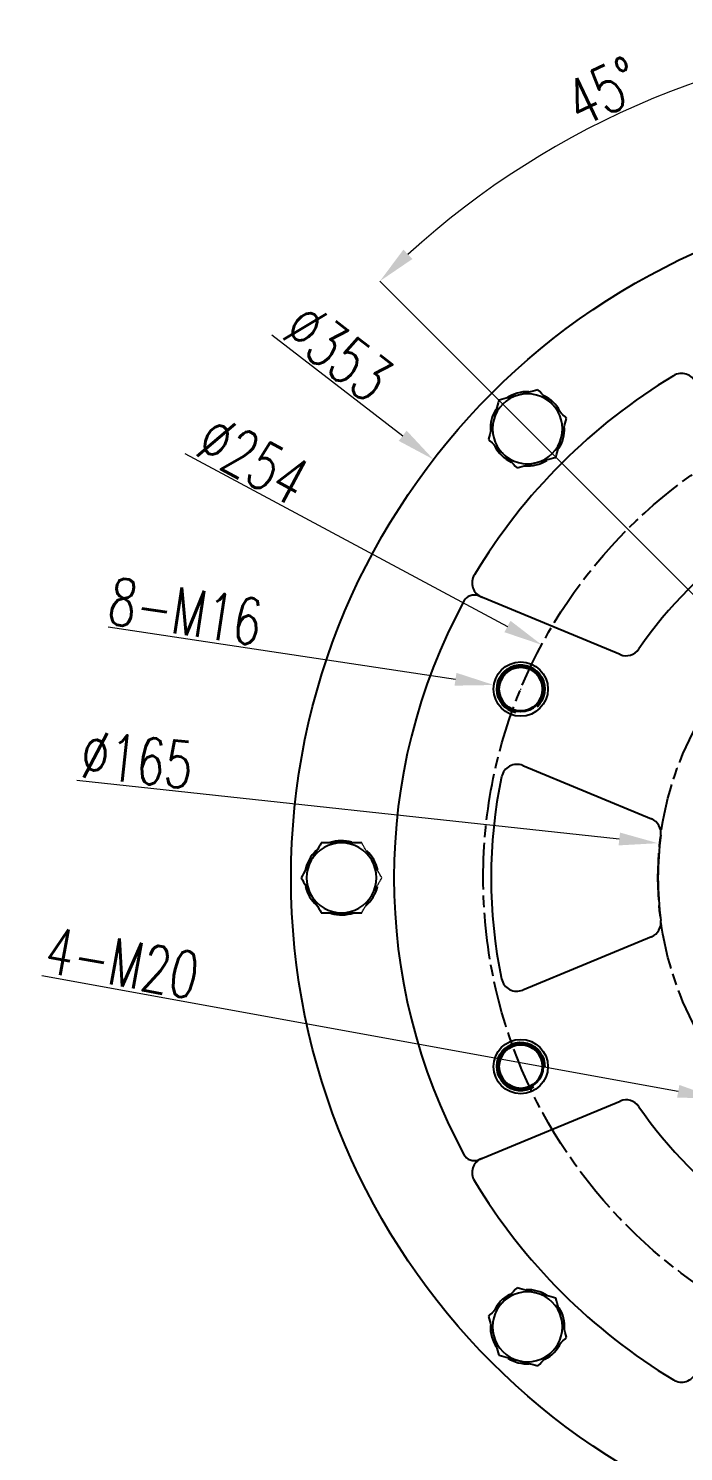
# Model space of a CAD drawing. Header units: millimetres. Extents: x 2104 to 4053, y 855 to 2233.
# Drawn here: x 3052.9 to 3221.6, y 1450.2 to 1816.7 of the extents above; entities that cross this region are included whole.
import ezdxf

# ---------------------------------------------------------------- set-up
doc = ezdxf.new("R2010")
doc.units = ezdxf.units.MM
doc.linetypes.add('AM_ISO08W050', pattern=[18, 12, -1.5, 3, -1.5])
for name, color, linetype, lineweight in [('AM_5', 3, 'Continuous', 25), ('AM_7', 4, 'AM_ISO08W050', 25), ('粗实线', 7, 'Continuous', 40)]:
    doc.layers.add(name, color=color, linetype=linetype, lineweight=lineweight)
doc.styles.add('SLDTEXTSTYLE1', font='txt.shx', dxfattribs={"width": 0.7, "bigfont": 'gbcbig.shx'})
doc.dimstyles.new('SLDDIMSTYLE12$2', dxfattribs={"dimtxt": 12, "dimasz": 10, "dimexe": 0, "dimexo": 0.0625, "dimgap": 0.875, "dimtad": 1, "dimdec": 1, "dimlfac": 1.8, "dimrnd": 1e-09, "dimzin": 12, "dimdsep": 46, "dimtxsty": 'SLDTEXTSTYLE1', "dimcen": 0.09, "dimdle": 8.16, "dimclrd": 3, "dimclre": 3, "dimadec": 0, "dimazin": 3, "dimtfac": 1, "dimtdec": 1, "dimtofl": 0, "dimtmove": 0, "dimatfit": 3, "dimfxl": 0, "dimfrac": 2, "dimtolj": 1, "dimlwd": 5, "dimlwe": 5, "dimarcsym": 0})
doc.dimstyles.new('SLDDIMSTYLE12$3', dxfattribs={"dimtxt": 12, "dimasz": 10, "dimexe": 0, "dimexo": 0.0625, "dimgap": 0.875, "dimtad": 1, "dimdec": 1, "dimlfac": 1.8, "dimrnd": 1e-09, "dimzin": 12, "dimdsep": 46, "dimtxsty": 'SLDTEXTSTYLE1', "dimcen": 0.09, "dimdle": 8.16, "dimclrd": 3, "dimclre": 3, "dimadec": 0, "dimazin": 3, "dimtfac": 1, "dimtdec": 1, "dimtofl": 0, "dimtmove": 0, "dimatfit": 3, "dimfxl": 0, "dimfrac": 2, "dimtolj": 1, "dimlwd": 5, "dimlwe": 5, "dimarcsym": 0})

# ---------------------------------------------------------------- blocks, each defined once
blk = doc.blocks.new('*D47')
at = {"layer": 'AM_5', "color": 3, "linetype": 'Continuous', "lineweight": 5, "transparency": 16777216}
blk.add_line((3115.56, 1737.75), (3149.27, 1711.78), dxfattribs=at)
at = {"layer": 'AM_5', "color": 3, "lineweight": 5, "transparency": 16777216}
for p, q in [((3296.92, 1597.96), (3297.1, 1597.96)), ((3297.01, 1597.87), (3297.01, 1598.05))]:
    blk.add_line(p, q, dxfattribs=at)
at = {"layer": 'AM_5', "color": 3, "transparency": 16777216}
blk.add_solid([(3150.28, 1713.1), (3148.25, 1710.46), (3157.19, 1705.68)], dxfattribs=at)
at = {"layer": 'Defpoints', "color": 0, "transparency": 16777216}
for p in [(3157.19, 1705.68), (3436.83, 1490.24)]:
    blk.add_point(p, dxfattribs=at)
at = {"layer": 'AM_5', "color": 0, "transparency": 16777216, "insert": (3132.65, 1733.26), "char_height": 12, "attachment_point": 5, "rotation": 322.3888, "style": 'SLDTEXTSTYLE1'}
blk.add_mtext('\\A1;∅353', dxfattribs=at)
blk = doc.blocks.new('*D48')
at = {"layer": 'AM_5', "color": 3, "linetype": 'Continuous', "lineweight": 5, "transparency": 16777216}
blk.add_line((3093.15, 1707.19), (3176.25, 1662.66), dxfattribs=at)
at = {"layer": 'AM_5', "color": 3, "lineweight": 5, "transparency": 16777216}
for p, q in [((3296.92, 1597.96), (3297.1, 1597.96)), ((3297.01, 1597.87), (3297.01, 1598.05))]:
    blk.add_line(p, q, dxfattribs=at)
at = {"layer": 'AM_5', "color": 3, "transparency": 16777216}
blk.add_solid([(3177.04, 1664.13), (3175.46, 1661.2), (3185.07, 1657.94)], dxfattribs=at)
at = {"layer": 'Defpoints', "color": 0, "transparency": 16777216}
for p in [(3185.07, 1657.94), (3408.95, 1537.97)]:
    blk.add_point(p, dxfattribs=at)
at = {"layer": 'AM_5', "color": 0, "transparency": 16777216, "insert": (3110.74, 1705.57), "char_height": 12, "attachment_point": 5, "rotation": 331.8155, "style": 'SLDTEXTSTYLE1'}
blk.add_mtext('\\A1;∅254', dxfattribs=at)
blk = doc.blocks.new('*D49')
at = {"layer": 'AM_5', "color": 3, "linetype": 'Continuous', "lineweight": 5, "transparency": 16777216}
blk.add_line((3073.4, 1662.54), (3162.86, 1649.09), dxfattribs=at)
at = {"layer": 'AM_5', "color": 3, "lineweight": 5, "transparency": 16777216}
for p, q in [((3179.58, 1646.56), (3179.76, 1646.56)), ((3179.67, 1646.47), (3179.67, 1646.65))]:
    blk.add_line(p, q, dxfattribs=at)
at = {"layer": 'AM_5', "color": 3, "transparency": 16777216}
blk.add_solid([(3163.11, 1650.73), (3162.62, 1647.44), (3172.75, 1647.6)], dxfattribs=at)
at = {"layer": 'Defpoints', "color": 0, "transparency": 16777216}
for p in [(3172.75, 1647.6), (3186.6, 1645.52)]:
    blk.add_point(p, dxfattribs=at)
at = {"layer": 'AM_5', "color": 0, "transparency": 16777216, "insert": (3093.29, 1666.5), "char_height": 12, "attachment_point": 5, "rotation": 351.4493, "style": 'SLDTEXTSTYLE1'}
blk.add_mtext('\\A1;8-M16', dxfattribs=at)
blk = doc.blocks.new('*D50')
at = {"layer": 'AM_5', "color": 3, "linetype": 'Continuous', "lineweight": 5, "transparency": 16777216}
blk.add_line((3065.36, 1623.14), (3205.05, 1607.95), dxfattribs=at)
at = {"layer": 'AM_5', "color": 3, "lineweight": 5, "transparency": 16777216}
for p, q in [((3296.92, 1597.96), (3297.1, 1597.96)), ((3297.01, 1597.87), (3297.01, 1598.05))]:
    blk.add_line(p, q, dxfattribs=at)
at = {"layer": 'AM_5', "color": 3, "transparency": 16777216}
blk.add_solid([(3205.23, 1609.61), (3204.87, 1606.3), (3214.99, 1606.87)], dxfattribs=at)
at = {"layer": 'Defpoints', "color": 0, "transparency": 16777216}
for p in [(3214.99, 1606.87), (3379.02, 1589.04)]:
    blk.add_point(p, dxfattribs=at)
at = {"layer": 'AM_5', "color": 0, "transparency": 16777216, "insert": (3080.89, 1628.36), "char_height": 12, "attachment_point": 5, "rotation": 353.7965, "style": 'SLDTEXTSTYLE1'}
blk.add_mtext('\\A1;∅165', dxfattribs=at)
blk = doc.blocks.new('*D51')
at = {"layer": 'AM_5', "color": 3, "linetype": 'Continuous', "lineweight": 5, "transparency": 16777216}
blk.add_line((3056.35, 1572.84), (3220.22, 1542.98), dxfattribs=at)
at = {"layer": 'AM_5', "color": 3, "lineweight": 5, "transparency": 16777216}
for p, q in [((3238.58, 1539.62), (3238.76, 1539.62)), ((3238.67, 1539.53), (3238.67, 1539.71))]:
    blk.add_line(p, q, dxfattribs=at)
at = {"layer": 'AM_5', "color": 3, "transparency": 16777216}
blk.add_solid([(3220.52, 1544.62), (3219.93, 1541.34), (3230.06, 1541.19)], dxfattribs=at)
at = {"layer": 'Defpoints', "color": 0, "transparency": 16777216}
for p in [(3230.06, 1541.19), (3247.28, 1538.05)]:
    blk.add_point(p, dxfattribs=at)
at = {"layer": 'AM_5', "color": 0, "transparency": 16777216, "insert": (3077.04, 1576.06), "char_height": 12, "attachment_point": 5, "rotation": 349.6735, "style": 'SLDTEXTSTYLE1'}
blk.add_mtext('\\A1;4-M20', dxfattribs=at)
blk = doc.blocks.new('*D63')
at = {"layer": 'AM_5', "color": 3, "linetype": 'Continuous', "lineweight": 5, "transparency": 16777216}
blk.add_line((3297.01, 1614.73), (3297.01, 1815.22), dxfattribs=at)
at = {"layer": 'AM_5', "color": 3, "lineweight": 5, "transparency": 16777216}
blk.add_line((3238.63, 1656.34), (3143.38, 1751.59), dxfattribs=at)
at = {"layer": 'AM_5', "color": 3, "linetype": 'Continuous', "lineweight": 5, "transparency": 16777216}
blk.add_arc((3297.01, 1597.96), 217.26, 92.6374, 132.3626, dxfattribs=at)
at = {"layer": 'AM_5', "color": 3, "transparency": 16777216}
for points in [[(3286.97, 1816.66), (3287.05, 1813.33), (3297.01, 1815.22)], [(3151.76, 1757.29), (3149.46, 1759.7), (3143.38, 1751.59)]]:
    blk.add_solid(points, dxfattribs=at)
at = {"layer": 'Defpoints', "color": 0, "transparency": 16777216}
for p in [(3240.78, 1807.82), (3238.67, 1656.29), (3297.01, 1614.67), (3297.01, 1597.96), (3297.01, 1594.96)]:
    blk.add_point(p, dxfattribs=at)
at = {"layer": 'AM_5', "color": 0, "transparency": 16777216, "insert": (3200.91, 1800.45), "char_height": 12, "attachment_point": 5, "rotation": 25.3883, "style": 'SLDTEXTSTYLE1'}
blk.add_mtext('\\A1;45°', dxfattribs=at)
blk = doc.blocks.new('*U43')
at = {"layer": '粗实线', "linetype": 'ByBlock'}
blk.add_circle((-0.07, 0), 5.7, dxfattribs=at)
at = {"layer": '粗实线', "color": 3, "linetype": 'ByBlock'}
blk.add_arc((-0.07, 0), 6.09, 222.8944, 167.5618, dxfattribs=at)
blk = doc.blocks.new('*U44')
at = {"layer": '粗实线', "color": 0, "linetype": 'ByBlock', "lineweight": -2, "transparency": 16777216}
for p, rotation in [((18900.81, 8919.97), 45), ((18832.03, 8851.26), 90.00000000000001), ((19066.74, 8851.14), 315), ((18831.98, 8754.04), 135), ((19066.69, 8753.92), 270), ((18997.91, 8685.21), 225), ((18900.69, 8685.26), 180)]:
    blk.add_blockref('*U43', p, dxfattribs=dict(at, rotation=rotation))
blk.add_blockref('*U43', (18998.03, 8919.92), dxfattribs=at)

msp = doc.modelspace()

# ---------------------------------------------------------------- linework, layer by layer
at = {"color": 7, "linetype": 'Continuous', "lineweight": 25}
for p, q in [((3205.265, 1655.442), (3168.794, 1670.549)), ((3180.193, 1626.861), (3213.309, 1613.144)), ((3213.309, 1582.772), (3180.193, 1569.055)), ((3168.794, 1525.368), (3205.265, 1540.474))]:
    msp.add_line(p, q, dxfattribs=at)
for centre, radius in [((3297.007, 1597.958), 176.5), ((3179.675, 1646.559), 7), ((3179.675, 1549.357), 7)]:
    msp.add_circle(centre, radius, dxfattribs=at)
for centre, radius, start, end in [((3297.007, 1597.958), 151, 121.10722, 148.89278), ((3221.061, 1723.82), 4, 22.5, 121.10722), ((3181.396, 1713.57), 9, 105, 165), ((3181.396, 1713.57), 9.55, 87.8059, 124.1982), ((3181.396, 1713.57), 9, 45, 105), ((3181.396, 1713.57), 9.55, 28.69476, 63.28049), ((3181.396, 1713.57), 9, 345, 45), ((3181.396, 1713.57), 9.55, 148.51521, 182.78984), ((3181.396, 1713.57), 9, 165, 225), ((3181.396, 1713.57), 9.55, 327.65879, 1.76773), ((3181.396, 1713.57), 9.55, 208.41073, 244.16194), ((3181.396, 1713.57), 9, 285, 345), ((3181.396, 1713.57), 9, 225, 285), ((3181.396, 1713.57), 9.55, 265.9144, 301.31319), ((3297.007, 1597.958), 105, 124.14428, 145.85572), ((3171.146, 1673.904), 4, 148.89278, 247.5), ((3297.007, 1597.958), 150, 151.6433, 208.3567), ((3167.646, 1667.777), 3, 67.5, 151.6433), ((3206.796, 1659.138), 4, 247.5, 325.85572), ((3178.662, 1623.166), 4, 67.5, 167.97568), ((3297.007, 1597.958), 125, 167.97568, 192.02432), ((3211.779, 1609.449), 4, 352.32182, 67.5), ((3297.007, 1597.958), 82, 172.32182, 187.67818), ((3133.507, 1597.958), 9, 90, 150), ((3133.507, 1597.958), 9.55, 73.69476, 108.28049), ((3133.507, 1597.958), 9, 30, 90), ((3133.507, 1597.958), 9.55, 132.8059, 169.1982), ((3133.507, 1597.958), 9, 150, 210), ((3133.507, 1597.958), 9.55, 12.65879, 46.76773), ((3133.507, 1597.958), 9, 330, 30), ((3133.507, 1597.958), 9.55, 193.51521, 227.78984), ((3133.507, 1597.958), 9.55, 310.9144, 346.31319), ((3133.507, 1597.958), 9, 210, 270), ((3133.507, 1597.958), 9, 270, 330), ((3133.507, 1597.958), 9.55, 253.41073, 289.16194), ((3211.779, 1586.468), 4, 292.5, 7.67818), ((3178.662, 1572.751), 4, 192.02432, 292.5), ((3206.796, 1536.779), 4, 34.14428, 112.5), ((3297.007, 1597.958), 105, 214.14428, 235.85572), ((3167.646, 1528.139), 3, 208.3567, 292.5), ((3171.146, 1522.012), 4, 112.5, 211.10722), ((3297.007, 1597.958), 151, 211.10722, 238.89278), ((3181.396, 1482.346), 9.55, 57.65879, 91.76773), ((3181.396, 1482.346), 9, 135, 195), ((3181.396, 1482.346), 9.55, 118.69476, 154.27161), ((3181.396, 1482.346), 9, 75, 135), ((3181.396, 1482.346), 9, 15, 75), ((3181.396, 1482.346), 9, 315, 15), ((3181.396, 1482.346), 9.55, 355.9144, 31.31319), ((3181.396, 1482.346), 9.55, 177.8059, 214.1982), ((3181.396, 1482.346), 9, 195, 255), ((3181.396, 1482.346), 9.55, 298.41073, 334.39248), ((3181.396, 1482.346), 9.55, 238.51521, 272.78984), ((3181.396, 1482.346), 9, 255, 315), ((3221.061, 1472.096), 4, 238.89278, 337.5)]:
    msp.add_arc(centre, radius, start, end, dxfattribs=at)
for points in [[(3179.066, 1722.263), (3178.222, 1722.037), (3177.382, 1721.812), (3175.709, 1721.364), (3174.877, 1721.141), (3174.047, 1720.919)], [(3184.085, 1723.608), (3183.256, 1723.386), (3182.423, 1723.163), (3180.751, 1722.715), (3179.911, 1722.49), (3179.066, 1722.263)], [(3187.759, 1719.934), (3187.141, 1720.552), (3186.526, 1721.167), (3185.302, 1722.392), (3184.693, 1723.001), (3184.085, 1723.608)], [(3174.047, 1720.919), (3173.825, 1720.089), (3173.602, 1719.256), (3173.154, 1717.584), (3172.928, 1716.744), (3172.702, 1715.9)], [(3191.434, 1716.26), (3190.826, 1716.867), (3190.217, 1717.477), (3188.993, 1718.701), (3188.378, 1719.316), (3187.759, 1719.934)], [(3172.702, 1715.9), (3172.476, 1715.055), (3172.251, 1714.215), (3171.803, 1712.543), (3171.58, 1711.71), (3171.357, 1710.88)], [(3190.089, 1711.241), (3190.315, 1712.085), (3190.54, 1712.925), (3190.988, 1714.598), (3191.211, 1715.43), (3191.434, 1716.26)], [(3171.357, 1710.88), (3171.965, 1710.273), (3172.574, 1709.664), (3173.798, 1708.439), (3174.413, 1707.824), (3175.032, 1707.206)], [(3188.744, 1706.222), (3188.966, 1707.051), (3189.189, 1707.884), (3189.637, 1709.556), (3189.863, 1710.396), (3190.089, 1711.241)], [(3175.032, 1707.206), (3175.65, 1706.588), (3176.265, 1705.973), (3177.489, 1704.749), (3178.098, 1704.139), (3178.706, 1703.532)], [(3178.706, 1703.532), (3179.536, 1703.754), (3180.368, 1703.977), (3182.04, 1704.425), (3182.88, 1704.651), (3183.725, 1704.877)], [(3183.725, 1704.877), (3184.569, 1705.103), (3185.409, 1705.328), (3187.082, 1705.776), (3187.914, 1705.999), (3188.744, 1706.222)], [(3128.311, 1606.958), (3127.882, 1606.214), (3127.451, 1605.468), (3126.585, 1603.968), (3126.15, 1603.215), (3125.713, 1602.458)], [(3133.507, 1606.958), (3132.633, 1606.958), (3131.764, 1606.958), (3130.032, 1606.958), (3129.17, 1606.958), (3128.311, 1606.958)], [(3138.704, 1606.958), (3137.845, 1606.958), (3136.983, 1606.958), (3135.251, 1606.958), (3134.382, 1606.958), (3133.507, 1606.958)], [(3125.713, 1602.458), (3125.276, 1601.701), (3124.841, 1600.948), (3123.976, 1599.448), (3123.545, 1598.702), (3123.115, 1597.958)], [(3123.115, 1597.958), (3123.545, 1597.214), (3123.976, 1596.468), (3124.841, 1594.968), (3125.276, 1594.215), (3125.713, 1593.458)], [(3125.713, 1593.458), (3126.15, 1592.701), (3126.585, 1591.948), (3127.451, 1590.448), (3127.882, 1589.702), (3128.311, 1588.958)], [(3128.311, 1588.958), (3129.17, 1588.958), (3130.032, 1588.958), (3131.764, 1588.958), (3132.633, 1588.958), (3133.507, 1588.958)], [(3133.507, 1588.958), (3134.382, 1588.958), (3135.251, 1588.958), (3136.983, 1588.958), (3137.845, 1588.958), (3138.704, 1588.958)], [(3178.706, 1492.384), (3178.098, 1491.777), (3177.489, 1491.168), (3176.265, 1489.943), (3175.65, 1489.328), (3175.032, 1488.71)], [(3183.725, 1491.04), (3182.88, 1491.266), (3182.04, 1491.491), (3180.368, 1491.939), (3179.536, 1492.162), (3178.706, 1492.384)], [(3175.032, 1488.71), (3174.413, 1488.092), (3173.798, 1487.477), (3172.574, 1486.253), (3171.965, 1485.643), (3171.357, 1485.036)], [(3188.744, 1489.695), (3187.914, 1489.917), (3187.082, 1490.14), (3185.409, 1490.588), (3184.569, 1490.813), (3183.725, 1491.04)], [(3190.089, 1484.676), (3189.863, 1485.52), (3189.637, 1486.36), (3189.189, 1488.033), (3188.966, 1488.865), (3188.744, 1489.695)], [(3171.357, 1485.036), (3171.58, 1484.206), (3171.803, 1483.374), (3172.251, 1481.701), (3172.476, 1480.861), (3172.702, 1480.017)], [(3191.434, 1479.657), (3191.211, 1480.486), (3190.988, 1481.319), (3190.54, 1482.991), (3190.315, 1483.831), (3190.089, 1484.676)], [(3172.702, 1480.017), (3172.928, 1479.172), (3173.154, 1478.332), (3173.602, 1476.66), (3173.825, 1475.828), (3174.047, 1474.998)], [(3187.759, 1475.982), (3188.378, 1476.6), (3188.993, 1477.215), (3190.217, 1478.44), (3190.826, 1479.049), (3191.434, 1479.657)], [(3174.047, 1474.998), (3174.877, 1474.775), (3175.709, 1474.552), (3177.382, 1474.104), (3178.222, 1473.879), (3179.066, 1473.653)], [(3179.066, 1473.653), (3179.911, 1473.427), (3180.751, 1473.202), (3182.423, 1472.753), (3183.256, 1472.53), (3184.085, 1472.308)], [(3184.085, 1472.308), (3184.693, 1472.915), (3185.302, 1473.525), (3186.526, 1474.749), (3187.141, 1475.364), (3187.759, 1475.982)]]:
    msp.add_open_spline(points, degree=3, knots=[0, 0, 0, 0, 0.5, 0.5, 1, 1, 1, 1], dxfattribs=at)
at = {"color": 144, "linetype": 'Continuous', "lineweight": 18}
for points, knots in [([(3141.302, 1602.458), (3141.215, 1602.608), (3141.042, 1602.907), (3140.783, 1603.355), (3140.524, 1603.804), (3140.264, 1604.255), (3139.948, 1604.803), (3139.574, 1605.45), (3139.141, 1606.201), (3138.851, 1606.703), (3138.704, 1606.958)], [0, 0, 0, 0, 0.0994159, 0.1982438, 0.2971571, 0.3968095, 0.4978252, 0.6618406, 0.8286665, 1, 1, 1, 1]), ([(3143.9, 1597.958), (3143.811, 1598.112), (3143.635, 1598.416), (3143.372, 1598.871), (3143.113, 1599.32), (3142.856, 1599.765), (3142.541, 1600.312), (3142.166, 1600.959), (3141.733, 1601.71), (3141.446, 1602.209), (3141.302, 1602.458)], [0, 0, 0, 0, 0.1034251, 0.2050088, 0.3050798, 0.4040046, 0.502187, 0.6697435, 0.8346755, 1, 1, 1, 1]), ([(3141.302, 1593.458), (3141.388, 1593.608), (3141.561, 1593.908), (3141.819, 1594.356), (3142.078, 1594.804), (3142.339, 1595.255), (3142.656, 1595.803), (3143.029, 1596.451), (3143.462, 1597.201), (3143.753, 1597.704), (3143.9, 1597.958)], [0, 0, 0, 0, 0.0994159, 0.1982438, 0.2971571, 0.3968095, 0.4978253, 0.6618406, 0.8286665, 1, 1, 1, 1]), ([(3138.704, 1588.958), (3138.792, 1589.112), (3138.968, 1589.417), (3139.231, 1589.871), (3139.49, 1590.32), (3139.747, 1590.765), (3140.063, 1591.312), (3140.436, 1591.96), (3140.869, 1592.711), (3141.157, 1593.209), (3141.302, 1593.458)], [0, 0, 0, 0, 0.1034251, 0.2050088, 0.3050798, 0.4040046, 0.502187, 0.6697435, 0.8346755, 1, 1, 1, 1])]:
    msp.add_open_spline(points, degree=3, knots=knots, dxfattribs=at)
at = {"layer": 'AM_7'}
for radius in [127, 82]:
    msp.add_circle((3297.007, 1597.958), radius, dxfattribs=at)

# ---------------------------------------------------------------- block references
at = {"layer": '粗实线', "linetype": 'ByBlock'}
msp.add_blockref('*U44', (-15652.352, -7204.632), dxfattribs=at)

# ---------------------------------------------------------------- dimensions: what is measured, and where the dimension line sits
at = {"layer": 'AM_5'}
dim = msp.add_angular_dim_2l(base=(3240.775, 1807.819), line1=((3297.007, 1594.958), (3297.007, 1614.671)), line2=((3297.007, 1597.958), (3238.671, 1656.295)), dimstyle='SLDDIMSTYLE12$2', override={"dimlfac": 1}, dxfattribs=at)
dim.commit()
dim.dimension.update_dxf_attribs({"geometry": '*D63', "text_midpoint": (3203.856, 1794.24), "dimtype": 162})
dim = msp.add_diameter_dim_2p(p1=(3436.826, 1490.24), p2=(3157.189, 1705.676), dimstyle='SLDDIMSTYLE12$3', override={"dimlfac": 1}, dxfattribs=at)
dim.commit()
dim.dimension.update_dxf_attribs({"geometry": '*D47', "text_midpoint": (3132.649, 1733.261)})
for p1, p2, picture, middle in [((3408.949, 1537.975), (3185.066, 1657.942), '*D48', (3107.497, 1699.507)), ((3379.024, 1589.043), (3214.991, 1606.873), '*D50', (3080.151, 1621.53))]:
    dim = msp.add_diameter_dim_2p(p1=p1, p2=p2, dimstyle='SLDDIMSTYLE12$3', override={"dimlfac": 1}, dxfattribs=at)
    dim.commit()
    dim.dimension.update_dxf_attribs({"geometry": picture, "text_midpoint": middle, "dimtype": 163})
for p1, p2, text, picture, middle in [((3186.597, 1645.518), (3172.753, 1647.6), '8-M16', '*D49', (3092.263, 1659.702)), ((3247.279, 1538.053), (3230.063, 1541.19), '4-M20', '*D51', (3075.807, 1569.297))]:
    dim = msp.add_diameter_dim_2p(p1=p1, p2=p2, text=text, dimstyle='SLDDIMSTYLE12$3', override={"dimlfac": 1, "dimpost": ''}, dxfattribs=at)
    dim.commit()
    dim.dimension.update_dxf_attribs({"geometry": picture, "text_midpoint": middle, "dimtype": 163})

doc.saveas('drawing.dxf')
